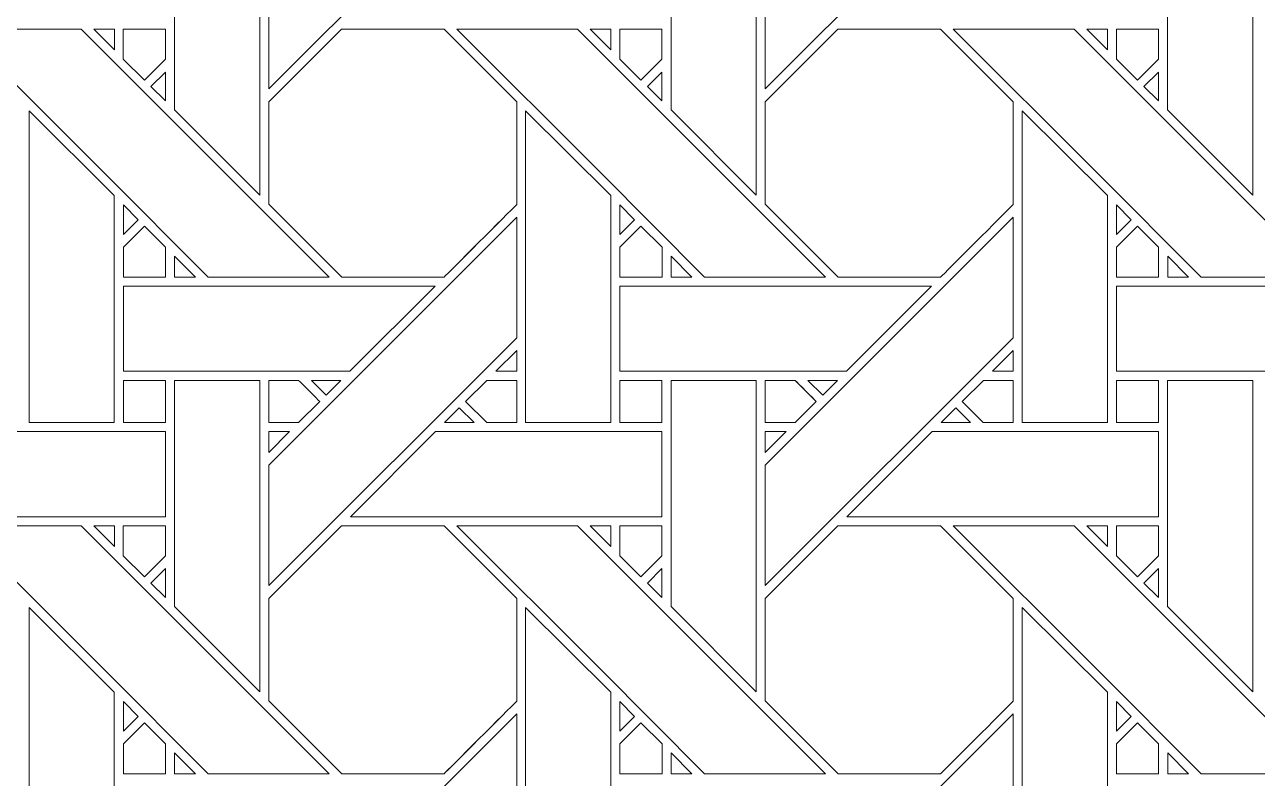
# Model space of a CAD drawing. Header units: inches. Extents: x 2.4 to 22.4, y -0.9 to 19.1.
# Drawn here: x 10.256 to 12.612, y 2.683 to 4.122 of the extents above; entities that cross this region are included whole.
import ezdxf

# ---------------------------------------------------------------- set-up
doc = ezdxf.new("R2010")
doc.units = ezdxf.units.IN
doc.header["$MEASUREMENT"] = 0
doc.layers.add('Design', color=7, linetype='Continuous', lineweight=0)

msp = doc.modelspace()

# ---------------------------------------------------------------- linework, layer by layer
at = {"layer": 'Design'}
for points, knots in [([(2.3829, 19.0948), (2.3829, 19.0948), (2.3829, -0.9052), (2.3829, -0.9052), (2.3829, -0.9052), (22.3829, -0.9052), (22.3829, -0.9052), (22.3829, -0.9052), (22.3829, 19.0948), (22.3829, 19.0948), (22.3829, 19.0948), (2.3829, 19.0948), (2.3829, 19.0948)], [0, 0, 0, 0, 1, 1, 1, 2, 2, 2, 3, 3, 3, 4, 4, 4, 4]), ([(3.3653, 18.1123), (3.3653, 18.1123), (3.3653, 0.0772), (3.3653, 0.0772), (3.3653, 0.0772), (21.4004, 0.0772), (21.4004, 0.0772), (21.4004, 0.0772), (21.4004, 18.1123), (21.4004, 18.1123), (21.4004, 18.1123), (3.3653, 18.1123), (3.3653, 18.1123)], [0, 0, 0, 0, 1, 1, 1, 2, 2, 2, 3, 3, 3, 4, 4, 4, 4]), ([(10.7229, 4.2294), (10.7229, 4.2294), (11.1966, 4.703), (11.1966, 4.703), (11.1966, 4.703), (11.1966, 4.473), (11.1966, 4.473), (11.1966, 4.473), (10.7229, 3.9994), (10.7229, 3.9994), (10.7229, 3.9994), (10.7229, 4.2294), (10.7229, 4.2294)], [0, 0, 0, 0, 1, 1, 1, 2, 2, 2, 3, 3, 3, 4, 4, 4, 4]), ([(11.6717, 4.2294), (11.6717, 4.2294), (12.1453, 4.7031), (12.1453, 4.7031), (12.1453, 4.7031), (12.1453, 4.473), (12.1453, 4.473), (12.1453, 4.473), (11.6717, 3.9994), (11.6717, 3.9994), (11.6717, 3.9994), (11.6717, 4.2294), (11.6717, 4.2294)], [0, 0, 0, 0, 1, 1, 1, 2, 2, 2, 3, 3, 3, 4, 4, 4, 4]), ([(10.7058, 4.3916), (10.7058, 4.3916), (10.7058, 3.7964), (10.7058, 3.7964), (10.7058, 3.7964), (10.5429, 3.9594), (10.5429, 3.9594), (10.5429, 3.9594), (10.5429, 4.3916), (10.5429, 4.3916), (10.5429, 4.3916), (10.7058, 4.3916), (10.7058, 4.3916)], [0, 0, 0, 0, 1, 1, 1, 2, 2, 2, 3, 3, 3, 4, 4, 4, 4]), ([(11.6545, 4.3916), (11.6545, 4.3916), (11.6545, 3.7964), (11.6545, 3.7964), (11.6545, 3.7964), (11.4916, 3.9594), (11.4916, 3.9594), (11.4916, 3.9594), (11.4916, 4.3916), (11.4916, 4.3916), (11.4916, 4.3916), (11.6545, 4.3916), (11.6545, 4.3916)], [0, 0, 0, 0, 1, 1, 1, 2, 2, 2, 3, 3, 3, 4, 4, 4, 4]), ([(12.6032, 4.3916), (12.6032, 4.3916), (12.6032, 3.7964), (12.6032, 3.7964), (12.6032, 3.7964), (12.4403, 3.9594), (12.4403, 3.9594), (12.4403, 3.9594), (12.4403, 4.3916), (12.4403, 4.3916), (12.4403, 4.3916), (12.6032, 4.3916), (12.6032, 4.3916)], [0, 0, 0, 0, 1, 1, 1, 2, 2, 2, 3, 3, 3, 4, 4, 4, 4]), ([(10.4077, 3.84), (10.4077, 3.84), (10.1334, 4.1137), (10.1334, 4.1137), (10.1334, 4.1137), (10.3643, 4.1137), (10.3643, 4.1137), (10.3643, 4.1137), (10.838, 3.64), (10.838, 3.64), (10.838, 3.64), (10.6069, 3.64), (10.6069, 3.64), (10.6069, 3.64), (10.4077, 3.84), (10.4077, 3.84)], [0, 0, 0, 0, 1, 1, 1, 2, 2, 2, 3, 3, 3, 4, 4, 4, 5, 5, 5, 5]), ([(10.4279, 4.1137), (10.4279, 4.1137), (10.4279, 4.0739), (10.4279, 4.0739), (10.4279, 4.0739), (10.3884, 4.1137), (10.3884, 4.1137), (10.3884, 4.1137), (10.4279, 4.1137), (10.4279, 4.1137)], [0, 0, 0, 0, 1, 1, 1, 2, 2, 2, 3, 3, 3, 3]), ([(10.5253, 4.1137), (10.5253, 4.1137), (10.5253, 4.0561), (10.5253, 4.0561), (10.5253, 4.0561), (10.4854, 4.0161), (10.4854, 4.0161), (10.4854, 4.0161), (10.445, 4.0564), (10.445, 4.0564), (10.445, 4.0564), (10.445, 4.1137), (10.445, 4.1137), (10.445, 4.1137), (10.5253, 4.1137), (10.5253, 4.1137)], [0, 0, 0, 0, 1, 1, 1, 2, 2, 2, 3, 3, 3, 4, 4, 4, 5, 5, 5, 5]), ([(10.4854, 4.0161), (10.4854, 4.0161), (10.445, 4.0564), (10.445, 4.0564), (10.445, 4.0564), (10.445, 4.1137), (10.445, 4.1137), (10.445, 4.1137), (10.5253, 4.1137), (10.5253, 4.1137), (10.5253, 4.1137), (10.5253, 4.0561), (10.5253, 4.0561), (10.5253, 4.0561), (10.4854, 4.0161), (10.4854, 4.0161)], [0, 0, 0, 0, 1, 1, 1, 2, 2, 2, 3, 3, 3, 4, 4, 4, 5, 5, 5, 5]), ([(10.8616, 4.1136), (10.8616, 4.1136), (11.0578, 4.1136), (11.0578, 4.1136), (11.0578, 4.1136), (11.1966, 3.9749), (11.1966, 3.9749), (11.1966, 3.9749), (11.1966, 3.7787), (11.1966, 3.7787), (11.1788, 3.7608), (11.0669, 3.649), (11.0579, 3.64), (11.0579, 3.64), (10.8622, 3.64), (10.8622, 3.64), (10.8622, 3.64), (10.7229, 3.7793), (10.7229, 3.7793), (10.7229, 3.7793), (10.7229, 3.9749), (10.7229, 3.9749), (10.7229, 3.9749), (10.8616, 4.1136), (10.8616, 4.1136)], [0, 0, 0, 0, 1, 1, 1, 2, 2, 2, 3, 3, 3, 4, 4, 4, 5, 5, 5, 6, 6, 6, 7, 7, 7, 8, 8, 8, 8]), ([(10.7229, 3.7793), (10.7229, 3.7793), (10.7229, 3.9749), (10.7229, 3.9749), (10.7229, 3.9749), (10.8616, 4.1136), (10.8616, 4.1136), (10.8616, 4.1136), (11.0578, 4.1136), (11.0578, 4.1136), (11.0578, 4.1136), (11.1966, 3.9749), (11.1966, 3.9749), (11.1966, 3.9749), (11.1966, 3.7787), (11.1966, 3.7787), (11.1787, 3.7607), (11.0668, 3.649), (11.0579, 3.64), (11.0579, 3.64), (10.8622, 3.64), (10.8622, 3.64), (10.8622, 3.64), (10.7229, 3.7793), (10.7229, 3.7793)], [0, 0, 0, 0, 1, 1, 1, 2, 2, 2, 3, 3, 3, 4, 4, 4, 5, 5, 5, 6, 6, 6, 7, 7, 7, 8, 8, 8, 8]), ([(11.3565, 3.84), (11.3565, 3.84), (11.0821, 4.1137), (11.0821, 4.1137), (11.0821, 4.1137), (11.313, 4.1137), (11.313, 4.1137), (11.313, 4.1137), (11.7867, 3.64), (11.7867, 3.64), (11.7867, 3.64), (11.5557, 3.64), (11.5557, 3.64), (11.5557, 3.64), (11.3565, 3.84), (11.3565, 3.84)], [0, 0, 0, 0, 1, 1, 1, 2, 2, 2, 3, 3, 3, 4, 4, 4, 5, 5, 5, 5]), ([(11.3766, 4.1137), (11.3766, 4.1137), (11.3766, 4.0739), (11.3766, 4.0739), (11.3766, 4.0739), (11.3372, 4.1137), (11.3372, 4.1137), (11.3372, 4.1137), (11.3766, 4.1137), (11.3766, 4.1137)], [0, 0, 0, 0, 1, 1, 1, 2, 2, 2, 3, 3, 3, 3]), ([(11.474, 4.1137), (11.474, 4.1137), (11.474, 4.0561), (11.474, 4.0561), (11.474, 4.0561), (11.4341, 4.0161), (11.4341, 4.0161), (11.4341, 4.0161), (11.3938, 4.0564), (11.3938, 4.0564), (11.3938, 4.0564), (11.3938, 4.1137), (11.3938, 4.1137), (11.3938, 4.1137), (11.474, 4.1137), (11.474, 4.1137)], [0, 0, 0, 0, 1, 1, 1, 2, 2, 2, 3, 3, 3, 4, 4, 4, 5, 5, 5, 5]), ([(11.4341, 4.0161), (11.4341, 4.0161), (11.3938, 4.0564), (11.3938, 4.0564), (11.3938, 4.0564), (11.3938, 4.1137), (11.3938, 4.1137), (11.3938, 4.1137), (11.474, 4.1137), (11.474, 4.1137), (11.474, 4.1137), (11.474, 4.0561), (11.474, 4.0561), (11.474, 4.0561), (11.4341, 4.0161), (11.4341, 4.0161)], [0, 0, 0, 0, 1, 1, 1, 2, 2, 2, 3, 3, 3, 4, 4, 4, 5, 5, 5, 5]), ([(11.8104, 4.1136), (11.8104, 4.1136), (12.0066, 4.1136), (12.0066, 4.1136), (12.0066, 4.1136), (12.1453, 3.9749), (12.1453, 3.9749), (12.1453, 3.9749), (12.1453, 3.7787), (12.1453, 3.7787), (12.1275, 3.7608), (12.0156, 3.649), (12.0066, 3.64), (12.0066, 3.64), (11.8109, 3.64), (11.8109, 3.64), (11.8109, 3.64), (11.6717, 3.7793), (11.6717, 3.7793), (11.6717, 3.7793), (11.6717, 3.9749), (11.6717, 3.9749), (11.6717, 3.9749), (11.8104, 4.1136), (11.8104, 4.1136)], [0, 0, 0, 0, 1, 1, 1, 2, 2, 2, 3, 3, 3, 4, 4, 4, 5, 5, 5, 6, 6, 6, 7, 7, 7, 8, 8, 8, 8]), ([(11.6717, 3.7793), (11.6717, 3.7793), (11.6717, 3.9749), (11.6717, 3.9749), (11.6717, 3.9749), (11.8104, 4.1136), (11.8104, 4.1136), (11.8104, 4.1136), (12.0066, 4.1136), (12.0066, 4.1136), (12.0066, 4.1136), (12.1453, 3.9749), (12.1453, 3.9749), (12.1453, 3.9749), (12.1453, 3.7787), (12.1453, 3.7787), (12.1275, 3.7608), (12.0156, 3.649), (12.0066, 3.64), (12.0066, 3.64), (11.8109, 3.64), (11.8109, 3.64), (11.8109, 3.64), (11.6717, 3.7793), (11.6717, 3.7793)], [0, 0, 0, 0, 1, 1, 1, 2, 2, 2, 3, 3, 3, 4, 4, 4, 5, 5, 5, 6, 6, 6, 7, 7, 7, 8, 8, 8, 8]), ([(12.3052, 3.84), (12.3052, 3.84), (12.0308, 4.1137), (12.0308, 4.1137), (12.0308, 4.1137), (12.2618, 4.1137), (12.2618, 4.1137), (12.2618, 4.1137), (12.7354, 3.64), (12.7354, 3.64), (12.7354, 3.64), (12.5044, 3.64), (12.5044, 3.64), (12.5044, 3.64), (12.3052, 3.84), (12.3052, 3.84)], [0, 0, 0, 0, 1, 1, 1, 2, 2, 2, 3, 3, 3, 4, 4, 4, 5, 5, 5, 5]), ([(12.3253, 4.1137), (12.3253, 4.1137), (12.3253, 4.0739), (12.3253, 4.0739), (12.3253, 4.0739), (12.2859, 4.1137), (12.2859, 4.1137), (12.2859, 4.1137), (12.3253, 4.1137), (12.3253, 4.1137)], [0, 0, 0, 0, 1, 1, 1, 2, 2, 2, 3, 3, 3, 3]), ([(12.4228, 4.1137), (12.4228, 4.1137), (12.4228, 4.0561), (12.4228, 4.0561), (12.4228, 4.0561), (12.3828, 4.0161), (12.3828, 4.0161), (12.3828, 4.0161), (12.3425, 4.0564), (12.3425, 4.0564), (12.3425, 4.0564), (12.3425, 4.1137), (12.3425, 4.1137), (12.3425, 4.1137), (12.4228, 4.1137), (12.4228, 4.1137)], [0, 0, 0, 0, 1, 1, 1, 2, 2, 2, 3, 3, 3, 4, 4, 4, 5, 5, 5, 5]), ([(12.3828, 4.0161), (12.3828, 4.0161), (12.3425, 4.0564), (12.3425, 4.0564), (12.3425, 4.0564), (12.3425, 4.1137), (12.3425, 4.1137), (12.3425, 4.1137), (12.4228, 4.1137), (12.4228, 4.1137), (12.4228, 4.1137), (12.4228, 4.0561), (12.4228, 4.0561), (12.4228, 4.0561), (12.3828, 4.0161), (12.3828, 4.0161)], [0, 0, 0, 0, 1, 1, 1, 2, 2, 2, 3, 3, 3, 4, 4, 4, 5, 5, 5, 5]), ([(10.5253, 4.0318), (10.5253, 4.0318), (10.5253, 3.9767), (10.5253, 3.9767), (10.5253, 3.9767), (10.4976, 4.0041), (10.4976, 4.0041), (10.4976, 4.0041), (10.5253, 4.0318), (10.5253, 4.0318)], [0, 0, 0, 0, 1, 1, 1, 2, 2, 2, 3, 3, 3, 3]), ([(11.4741, 4.0318), (11.4741, 4.0318), (11.4741, 3.9767), (11.4741, 3.9767), (11.4741, 3.9767), (11.4463, 4.0041), (11.4463, 4.0041), (11.4463, 4.0041), (11.4741, 4.0318), (11.4741, 4.0318)], [0, 0, 0, 0, 1, 1, 1, 2, 2, 2, 3, 3, 3, 3]), ([(12.4228, 4.0318), (12.4228, 4.0318), (12.4228, 3.9767), (12.4228, 3.9767), (12.4228, 3.9767), (12.395, 4.0041), (12.395, 4.0041), (12.395, 4.0041), (12.4228, 4.0318), (12.4228, 4.0318)], [0, 0, 0, 0, 1, 1, 1, 2, 2, 2, 3, 3, 3, 3]), ([(10.4278, 3.362), (10.4278, 3.362), (10.265, 3.362), (10.265, 3.362), (10.265, 3.362), (10.265, 3.9579), (10.265, 3.9579), (10.265, 3.9579), (10.4278, 3.7957), (10.4278, 3.7957), (10.4278, 3.7957), (10.4278, 3.362), (10.4278, 3.362)], [0, 0, 0, 0, 1, 1, 1, 2, 2, 2, 3, 3, 3, 4, 4, 4, 4]), ([(11.3765, 3.362), (11.3765, 3.362), (11.2137, 3.362), (11.2137, 3.362), (11.2137, 3.362), (11.2137, 3.9579), (11.2137, 3.9579), (11.2137, 3.9579), (11.3765, 3.7957), (11.3765, 3.7957), (11.3765, 3.7957), (11.3765, 3.362), (11.3765, 3.362)], [0, 0, 0, 0, 1, 1, 1, 2, 2, 2, 3, 3, 3, 4, 4, 4, 4]), ([(12.3252, 3.362), (12.3252, 3.362), (12.1625, 3.362), (12.1625, 3.362), (12.1625, 3.362), (12.1625, 3.9579), (12.1625, 3.9579), (12.1625, 3.9579), (12.3252, 3.7957), (12.3252, 3.7957), (12.3252, 3.7957), (12.3252, 3.362), (12.3252, 3.362)], [0, 0, 0, 0, 1, 1, 1, 2, 2, 2, 3, 3, 3, 4, 4, 4, 4]), ([(10.4451, 3.7215), (10.4451, 3.7215), (10.4451, 3.7782), (10.4451, 3.7782), (10.4451, 3.7782), (10.4733, 3.7497), (10.4733, 3.7497), (10.4733, 3.7497), (10.4451, 3.7215), (10.4451, 3.7215)], [0, 0, 0, 0, 1, 1, 1, 2, 2, 2, 3, 3, 3, 3]), ([(11.3938, 3.7215), (11.3938, 3.7215), (11.3938, 3.7782), (11.3938, 3.7782), (11.3938, 3.7782), (11.422, 3.7497), (11.422, 3.7497), (11.422, 3.7497), (11.3938, 3.7215), (11.3938, 3.7215)], [0, 0, 0, 0, 1, 1, 1, 2, 2, 2, 3, 3, 3, 3]), ([(12.3425, 3.7215), (12.3425, 3.7215), (12.3425, 3.7782), (12.3425, 3.7782), (12.3425, 3.7782), (12.3707, 3.7497), (12.3707, 3.7497), (12.3707, 3.7497), (12.3425, 3.7215), (12.3425, 3.7215)], [0, 0, 0, 0, 1, 1, 1, 2, 2, 2, 3, 3, 3, 3]), ([(10.7229, 3.2807), (10.7229, 3.2807), (11.1966, 3.7543), (11.1966, 3.7543), (11.1966, 3.7543), (11.1966, 3.5243), (11.1966, 3.5243), (11.1966, 3.5243), (10.7229, 3.0506), (10.7229, 3.0506), (10.7229, 3.0506), (10.7229, 3.2807), (10.7229, 3.2807)], [0, 0, 0, 0, 1, 1, 1, 2, 2, 2, 3, 3, 3, 4, 4, 4, 4]), ([(11.6717, 3.2807), (11.6717, 3.2807), (12.1453, 3.7543), (12.1453, 3.7543), (12.1453, 3.7543), (12.1453, 3.5243), (12.1453, 3.5243), (12.1453, 3.5243), (11.6717, 3.0506), (11.6717, 3.0506), (11.6717, 3.0506), (11.6717, 3.2807), (11.6717, 3.2807)], [0, 0, 0, 0, 1, 1, 1, 2, 2, 2, 3, 3, 3, 4, 4, 4, 4]), ([(10.4451, 3.6398), (10.4451, 3.6398), (10.4451, 3.6971), (10.4451, 3.6971), (10.4451, 3.6971), (10.4854, 3.7374), (10.4854, 3.7374), (10.4854, 3.7374), (10.5257, 3.6971), (10.5257, 3.6971), (10.5257, 3.6971), (10.5257, 3.6398), (10.5257, 3.6398), (10.5257, 3.6398), (10.4451, 3.6398), (10.4451, 3.6398)], [0, 0, 0, 0, 1, 1, 1, 2, 2, 2, 3, 3, 3, 4, 4, 4, 5, 5, 5, 5]), ([(10.4854, 3.7374), (10.4854, 3.7374), (10.5257, 3.6971), (10.5257, 3.6971), (10.5257, 3.6971), (10.5257, 3.6398), (10.5257, 3.6398), (10.5257, 3.6398), (10.4451, 3.6398), (10.4451, 3.6398), (10.4451, 3.6398), (10.4451, 3.6971), (10.4451, 3.6971), (10.4451, 3.6971), (10.4854, 3.7374), (10.4854, 3.7374)], [0, 0, 0, 0, 1, 1, 1, 2, 2, 2, 3, 3, 3, 4, 4, 4, 5, 5, 5, 5]), ([(11.3938, 3.6397), (11.3938, 3.6397), (11.3938, 3.6971), (11.3938, 3.6971), (11.3938, 3.6971), (11.4341, 3.7374), (11.4341, 3.7374), (11.4341, 3.7374), (11.4744, 3.6971), (11.4744, 3.6971), (11.4744, 3.6971), (11.4744, 3.6397), (11.4744, 3.6397), (11.4744, 3.6397), (11.3938, 3.6397), (11.3938, 3.6397)], [0, 0, 0, 0, 1, 1, 1, 2, 2, 2, 3, 3, 3, 4, 4, 4, 5, 5, 5, 5]), ([(11.4341, 3.7374), (11.4341, 3.7374), (11.4744, 3.6971), (11.4744, 3.6971), (11.4744, 3.6971), (11.4744, 3.6399), (11.4744, 3.6399), (11.4744, 3.6399), (11.3938, 3.6399), (11.3938, 3.6399), (11.3938, 3.6399), (11.3938, 3.6971), (11.3938, 3.6971), (11.3938, 3.6971), (11.4341, 3.7374), (11.4341, 3.7374)], [0, 0, 0, 0, 1, 1, 1, 2, 2, 2, 3, 3, 3, 4, 4, 4, 5, 5, 5, 5]), ([(12.3425, 3.6398), (12.3425, 3.6398), (12.3425, 3.6971), (12.3425, 3.6971), (12.3425, 3.6971), (12.3829, 3.7374), (12.3829, 3.7374), (12.3829, 3.7374), (12.4232, 3.6971), (12.4232, 3.6971), (12.4232, 3.6971), (12.4232, 3.6398), (12.4232, 3.6398), (12.4232, 3.6398), (12.3425, 3.6398), (12.3425, 3.6398)], [0, 0, 0, 0, 1, 1, 1, 2, 2, 2, 3, 3, 3, 4, 4, 4, 5, 5, 5, 5]), ([(12.3829, 3.7374), (12.3829, 3.7374), (12.4232, 3.6971), (12.4232, 3.6971), (12.4232, 3.6971), (12.4232, 3.6398), (12.4232, 3.6398), (12.4232, 3.6398), (12.3425, 3.6398), (12.3425, 3.6398), (12.3425, 3.6398), (12.3425, 3.6971), (12.3425, 3.6971), (12.3425, 3.6971), (12.3829, 3.7374), (12.3829, 3.7374)], [0, 0, 0, 0, 1, 1, 1, 2, 2, 2, 3, 3, 3, 4, 4, 4, 5, 5, 5, 5]), ([(10.5827, 3.64), (10.5827, 3.64), (10.543, 3.64), (10.543, 3.64), (10.543, 3.64), (10.543, 3.6798), (10.543, 3.6798), (10.543, 3.6798), (10.5827, 3.64), (10.5827, 3.64)], [0, 0, 0, 0, 1, 1, 1, 2, 2, 2, 3, 3, 3, 3]), ([(11.5314, 3.64), (11.5314, 3.64), (11.4917, 3.64), (11.4917, 3.64), (11.4917, 3.64), (11.4917, 3.6798), (11.4917, 3.6798), (11.4917, 3.6798), (11.5314, 3.64), (11.5314, 3.64)], [0, 0, 0, 0, 1, 1, 1, 2, 2, 2, 3, 3, 3, 3]), ([(12.4802, 3.64), (12.4802, 3.64), (12.4405, 3.64), (12.4405, 3.64), (12.4405, 3.64), (12.4405, 3.6798), (12.4405, 3.6798), (12.4405, 3.6798), (12.4802, 3.64), (12.4802, 3.64)], [0, 0, 0, 0, 1, 1, 1, 2, 2, 2, 3, 3, 3, 3]), ([(10.4451, 3.4601), (10.4451, 3.4601), (10.4451, 3.6228), (10.4451, 3.6228), (10.4451, 3.6228), (11.0408, 3.6228), (11.0408, 3.6228), (11.0408, 3.6228), (10.8781, 3.4601), (10.8781, 3.4601), (10.8781, 3.4601), (10.4451, 3.4601), (10.4451, 3.4601)], [0, 0, 0, 0, 1, 1, 1, 2, 2, 2, 3, 3, 3, 4, 4, 4, 4]), ([(11.3938, 3.4601), (11.3938, 3.4601), (11.3938, 3.6228), (11.3938, 3.6228), (11.3938, 3.6228), (11.9895, 3.6228), (11.9895, 3.6228), (11.9895, 3.6228), (11.8268, 3.4601), (11.8268, 3.4601), (11.8268, 3.4601), (11.3938, 3.4601), (11.3938, 3.4601)], [0, 0, 0, 0, 1, 1, 1, 2, 2, 2, 3, 3, 3, 4, 4, 4, 4]), ([(12.3425, 3.4601), (12.3425, 3.4601), (12.3425, 3.6228), (12.3425, 3.6228), (12.3425, 3.6228), (12.9383, 3.6228), (12.9383, 3.6228), (12.9383, 3.6228), (12.7755, 3.4601), (12.7755, 3.4601), (12.7755, 3.4601), (12.3425, 3.4601), (12.3425, 3.4601)], [0, 0, 0, 0, 1, 1, 1, 2, 2, 2, 3, 3, 3, 4, 4, 4, 4]), ([(11.1568, 3.4601), (11.1568, 3.4601), (11.1966, 3.4999), (11.1966, 3.4999), (11.1966, 3.4999), (11.1966, 3.4601), (11.1966, 3.4601), (11.1966, 3.4601), (11.1568, 3.4601), (11.1568, 3.4601)], [0, 0, 0, 0, 1, 1, 1, 2, 2, 2, 3, 3, 3, 3]), ([(12.1056, 3.4601), (12.1056, 3.4601), (12.1453, 3.4999), (12.1453, 3.4999), (12.1453, 3.4999), (12.1453, 3.4601), (12.1453, 3.4601), (12.1453, 3.4601), (12.1056, 3.4601), (12.1056, 3.4601)], [0, 0, 0, 0, 1, 1, 1, 2, 2, 2, 3, 3, 3, 3]), ([(10.4451, 3.4428), (10.4451, 3.4428), (10.5253, 3.4428), (10.5253, 3.4428), (10.5253, 3.4428), (10.5253, 3.362), (10.5253, 3.362), (10.5253, 3.362), (10.4451, 3.362), (10.4451, 3.362), (10.4451, 3.362), (10.4451, 3.4428), (10.4451, 3.4428)], [0, 0, 0, 0, 1, 1, 1, 2, 2, 2, 3, 3, 3, 4, 4, 4, 4]), ([(10.4451, 3.362), (10.4451, 3.362), (10.4451, 3.4428), (10.4451, 3.4428), (10.4451, 3.4428), (10.5253, 3.4428), (10.5253, 3.4428), (10.5253, 3.4428), (10.5253, 3.362), (10.5253, 3.362), (10.5253, 3.362), (10.4451, 3.362), (10.4451, 3.362)], [0, 0, 0, 0, 1, 1, 1, 2, 2, 2, 3, 3, 3, 4, 4, 4, 4]), ([(10.7058, 3.4428), (10.7058, 3.4428), (10.7058, 2.8477), (10.7058, 2.8477), (10.7058, 2.8477), (10.5429, 3.0106), (10.5429, 3.0106), (10.5429, 3.0106), (10.5429, 3.4428), (10.5429, 3.4428), (10.5429, 3.4428), (10.7058, 3.4428), (10.7058, 3.4428)], [0, 0, 0, 0, 1, 1, 1, 2, 2, 2, 3, 3, 3, 4, 4, 4, 4]), ([(10.78, 3.4428), (10.7851, 3.4377), (10.8159, 3.4069), (10.8203, 3.4024), (10.8203, 3.4024), (10.7799, 3.362), (10.7799, 3.362), (10.7799, 3.362), (10.7229, 3.362), (10.7229, 3.362), (10.7229, 3.362), (10.7229, 3.4428), (10.7229, 3.4428), (10.7229, 3.4428), (10.78, 3.4428), (10.78, 3.4428)], [0, 0, 0, 0, 1, 1, 1, 2, 2, 2, 3, 3, 3, 4, 4, 4, 5, 5, 5, 5]), ([(10.7229, 3.362), (10.7229, 3.362), (10.7229, 3.4428), (10.7229, 3.4428), (10.7229, 3.4428), (10.78, 3.4428), (10.78, 3.4428), (10.7852, 3.4376), (10.816, 3.4068), (10.8203, 3.4024), (10.8203, 3.4024), (10.7799, 3.362), (10.7799, 3.362), (10.7799, 3.362), (10.7229, 3.362), (10.7229, 3.362)], [0, 0, 0, 0, 1, 1, 1, 2, 2, 2, 3, 3, 3, 4, 4, 4, 5, 5, 5, 5]), ([(10.8044, 3.4428), (10.8044, 3.4428), (10.8608, 3.4428), (10.8608, 3.4428), (10.8608, 3.4428), (10.8325, 3.4146), (10.8325, 3.4146), (10.8325, 3.4146), (10.8044, 3.4428), (10.8044, 3.4428)], [0, 0, 0, 0, 1, 1, 1, 2, 2, 2, 3, 3, 3, 3]), ([(11.1395, 3.362), (11.1395, 3.362), (11.0991, 3.4024), (11.0991, 3.4024), (11.0991, 3.4024), (11.1396, 3.4428), (11.1396, 3.4428), (11.1396, 3.4428), (11.1966, 3.4428), (11.1966, 3.4428), (11.1966, 3.4428), (11.1966, 3.362), (11.1966, 3.362), (11.1966, 3.362), (11.1395, 3.362), (11.1395, 3.362)], [0, 0, 0, 0, 1, 1, 1, 2, 2, 2, 3, 3, 3, 4, 4, 4, 5, 5, 5, 5]), ([(11.0991, 3.4024), (11.0991, 3.4024), (11.1396, 3.4428), (11.1396, 3.4428), (11.1396, 3.4428), (11.1966, 3.4428), (11.1966, 3.4428), (11.1966, 3.4428), (11.1966, 3.362), (11.1966, 3.362), (11.1966, 3.362), (11.1395, 3.362), (11.1395, 3.362), (11.1395, 3.362), (11.0991, 3.4024), (11.0991, 3.4024)], [0, 0, 0, 0, 1, 1, 1, 2, 2, 2, 3, 3, 3, 4, 4, 4, 5, 5, 5, 5]), ([(11.3938, 3.4428), (11.3938, 3.4428), (11.474, 3.4428), (11.474, 3.4428), (11.474, 3.4428), (11.474, 3.362), (11.474, 3.362), (11.474, 3.362), (11.3938, 3.362), (11.3938, 3.362), (11.3938, 3.362), (11.3938, 3.4428), (11.3938, 3.4428)], [0, 0, 0, 0, 1, 1, 1, 2, 2, 2, 3, 3, 3, 4, 4, 4, 4]), ([(11.3938, 3.362), (11.3938, 3.362), (11.3938, 3.4428), (11.3938, 3.4428), (11.3938, 3.4428), (11.474, 3.4428), (11.474, 3.4428), (11.474, 3.4428), (11.474, 3.362), (11.474, 3.362), (11.474, 3.362), (11.3938, 3.362), (11.3938, 3.362)], [0, 0, 0, 0, 1, 1, 1, 2, 2, 2, 3, 3, 3, 4, 4, 4, 4]), ([(11.6545, 3.4428), (11.6545, 3.4428), (11.6545, 2.8477), (11.6545, 2.8477), (11.6545, 2.8477), (11.4916, 3.0106), (11.4916, 3.0106), (11.4916, 3.0106), (11.4916, 3.4428), (11.4916, 3.4428), (11.4916, 3.4428), (11.6545, 3.4428), (11.6545, 3.4428)], [0, 0, 0, 0, 1, 1, 1, 2, 2, 2, 3, 3, 3, 4, 4, 4, 4]), ([(11.7287, 3.4428), (11.7339, 3.4377), (11.7646, 3.4069), (11.7691, 3.4024), (11.7691, 3.4024), (11.7286, 3.362), (11.7286, 3.362), (11.7286, 3.362), (11.6717, 3.362), (11.6717, 3.362), (11.6717, 3.362), (11.6717, 3.4428), (11.6717, 3.4428), (11.6717, 3.4428), (11.7287, 3.4428), (11.7287, 3.4428)], [0, 0, 0, 0, 1, 1, 1, 2, 2, 2, 3, 3, 3, 4, 4, 4, 5, 5, 5, 5]), ([(11.6717, 3.362), (11.6717, 3.362), (11.6717, 3.4428), (11.6717, 3.4428), (11.6717, 3.4428), (11.7287, 3.4428), (11.7287, 3.4428), (11.7287, 3.4428), (11.7691, 3.4024), (11.7691, 3.4024), (11.7691, 3.4024), (11.7286, 3.362), (11.7286, 3.362), (11.7286, 3.362), (11.6717, 3.362), (11.6717, 3.362)], [0, 0, 0, 0, 1, 1, 1, 2, 2, 2, 3, 3, 3, 4, 4, 4, 5, 5, 5, 5]), ([(11.7531, 3.4428), (11.7531, 3.4428), (11.8095, 3.4428), (11.8095, 3.4428), (11.8095, 3.4428), (11.7813, 3.4147), (11.7813, 3.4147), (11.7813, 3.4147), (11.7531, 3.4428), (11.7531, 3.4428)], [0, 0, 0, 0, 1, 1, 1, 2, 2, 2, 3, 3, 3, 3]), ([(12.0882, 3.362), (12.0882, 3.362), (12.0479, 3.4024), (12.0479, 3.4024), (12.0479, 3.4024), (12.0883, 3.4428), (12.0883, 3.4428), (12.0883, 3.4428), (12.1453, 3.4428), (12.1453, 3.4428), (12.1453, 3.4428), (12.1453, 3.362), (12.1453, 3.362), (12.1453, 3.362), (12.0882, 3.362), (12.0882, 3.362)], [0, 0, 0, 0, 1, 1, 1, 2, 2, 2, 3, 3, 3, 4, 4, 4, 5, 5, 5, 5]), ([(12.0479, 3.4024), (12.0479, 3.4024), (12.0883, 3.4428), (12.0883, 3.4428), (12.0883, 3.4428), (12.1453, 3.4428), (12.1453, 3.4428), (12.1453, 3.4428), (12.1453, 3.362), (12.1453, 3.362), (12.1453, 3.362), (12.0882, 3.362), (12.0882, 3.362), (12.0882, 3.362), (12.0479, 3.4024), (12.0479, 3.4024)], [0, 0, 0, 0, 1, 1, 1, 2, 2, 2, 3, 3, 3, 4, 4, 4, 5, 5, 5, 5]), ([(12.3425, 3.4428), (12.3425, 3.4428), (12.4228, 3.4428), (12.4228, 3.4428), (12.4228, 3.4428), (12.4228, 3.362), (12.4228, 3.362), (12.4228, 3.362), (12.3425, 3.362), (12.3425, 3.362), (12.3425, 3.362), (12.3425, 3.4428), (12.3425, 3.4428)], [0, 0, 0, 0, 1, 1, 1, 2, 2, 2, 3, 3, 3, 4, 4, 4, 4]), ([(12.3425, 3.362), (12.3425, 3.362), (12.3425, 3.4428), (12.3425, 3.4428), (12.3425, 3.4428), (12.4228, 3.4428), (12.4228, 3.4428), (12.4228, 3.4428), (12.4228, 3.362), (12.4228, 3.362), (12.4228, 3.362), (12.3425, 3.362), (12.3425, 3.362)], [0, 0, 0, 0, 1, 1, 1, 2, 2, 2, 3, 3, 3, 4, 4, 4, 4]), ([(12.6032, 3.4428), (12.6032, 3.4428), (12.6032, 2.8477), (12.6032, 2.8477), (12.6032, 2.8477), (12.4403, 3.0106), (12.4403, 3.0106), (12.4403, 3.0106), (12.4403, 3.4428), (12.4403, 3.4428), (12.4403, 3.4428), (12.6032, 3.4428), (12.6032, 3.4428)], [0, 0, 0, 0, 1, 1, 1, 2, 2, 2, 3, 3, 3, 4, 4, 4, 4]), ([(11.1153, 3.362), (11.1153, 3.362), (11.0588, 3.362), (11.0588, 3.362), (11.0588, 3.362), (11.087, 3.3903), (11.087, 3.3903), (11.087, 3.3903), (11.1153, 3.362), (11.1153, 3.362)], [0, 0, 0, 0, 1, 1, 1, 2, 2, 2, 3, 3, 3, 3]), ([(12.064, 3.362), (12.064, 3.362), (12.0075, 3.362), (12.0075, 3.362), (12.0075, 3.362), (12.0358, 3.3903), (12.0358, 3.3903), (12.0358, 3.3903), (12.064, 3.362), (12.064, 3.362)], [0, 0, 0, 0, 1, 1, 1, 2, 2, 2, 3, 3, 3, 3]), ([(9.9301, 3.1821), (9.9301, 3.1821), (10.0929, 3.3449), (10.0929, 3.3449), (10.0929, 3.3449), (10.5253, 3.3449), (10.5253, 3.3449), (10.5253, 3.3449), (10.5253, 3.1821), (10.5253, 3.1821), (10.5253, 3.1821), (9.9301, 3.1821), (9.9301, 3.1821)], [0, 0, 0, 0, 1, 1, 1, 2, 2, 2, 3, 3, 3, 4, 4, 4, 4]), ([(10.7628, 3.3449), (10.7628, 3.3449), (10.7229, 3.3051), (10.7229, 3.3051), (10.7229, 3.3051), (10.7229, 3.3449), (10.7229, 3.3449), (10.7229, 3.3449), (10.7628, 3.3449), (10.7628, 3.3449)], [0, 0, 0, 0, 1, 1, 1, 2, 2, 2, 3, 3, 3, 3]), ([(10.8788, 3.1821), (10.8788, 3.1821), (11.0416, 3.3449), (11.0416, 3.3449), (11.0416, 3.3449), (11.4741, 3.3449), (11.4741, 3.3449), (11.4741, 3.3449), (11.4741, 3.1821), (11.4741, 3.1821), (11.4741, 3.1821), (10.8788, 3.1821), (10.8788, 3.1821)], [0, 0, 0, 0, 1, 1, 1, 2, 2, 2, 3, 3, 3, 4, 4, 4, 4]), ([(11.7115, 3.3449), (11.7115, 3.3449), (11.6717, 3.3051), (11.6717, 3.3051), (11.6717, 3.3051), (11.6717, 3.3449), (11.6717, 3.3449), (11.6717, 3.3449), (11.7115, 3.3449), (11.7115, 3.3449)], [0, 0, 0, 0, 1, 1, 1, 2, 2, 2, 3, 3, 3, 3]), ([(11.8275, 3.1821), (11.8275, 3.1821), (11.9904, 3.3449), (11.9904, 3.3449), (11.9904, 3.3449), (12.4228, 3.3449), (12.4228, 3.3449), (12.4228, 3.3449), (12.4228, 3.1821), (12.4228, 3.1821), (12.4228, 3.1821), (11.8275, 3.1821), (11.8275, 3.1821)], [0, 0, 0, 0, 1, 1, 1, 2, 2, 2, 3, 3, 3, 4, 4, 4, 4]), ([(10.4077, 2.8912), (10.4077, 2.8912), (10.1334, 3.165), (10.1334, 3.165), (10.1334, 3.165), (10.3643, 3.165), (10.3643, 3.165), (10.3643, 3.165), (10.838, 2.6913), (10.838, 2.6913), (10.838, 2.6913), (10.6069, 2.6913), (10.6069, 2.6913), (10.6069, 2.6913), (10.4077, 2.8912), (10.4077, 2.8912)], [0, 0, 0, 0, 1, 1, 1, 2, 2, 2, 3, 3, 3, 4, 4, 4, 5, 5, 5, 5]), ([(10.4279, 3.165), (10.4279, 3.165), (10.4279, 3.1251), (10.4279, 3.1251), (10.4279, 3.1251), (10.3884, 3.165), (10.3884, 3.165), (10.3884, 3.165), (10.4279, 3.165), (10.4279, 3.165)], [0, 0, 0, 0, 1, 1, 1, 2, 2, 2, 3, 3, 3, 3]), ([(10.5253, 3.1649), (10.5253, 3.1649), (10.5253, 3.1073), (10.5253, 3.1073), (10.5253, 3.1073), (10.4854, 3.0674), (10.4854, 3.0674), (10.4854, 3.0674), (10.445, 3.1077), (10.445, 3.1077), (10.445, 3.1077), (10.445, 3.1649), (10.445, 3.1649), (10.445, 3.1649), (10.5253, 3.1649), (10.5253, 3.1649)], [0, 0, 0, 0, 1, 1, 1, 2, 2, 2, 3, 3, 3, 4, 4, 4, 5, 5, 5, 5]), ([(10.4854, 3.0674), (10.4854, 3.0674), (10.445, 3.1077), (10.445, 3.1077), (10.445, 3.1077), (10.445, 3.1649), (10.445, 3.1649), (10.445, 3.1649), (10.5253, 3.1649), (10.5253, 3.1649), (10.5253, 3.1649), (10.5253, 3.1073), (10.5253, 3.1073), (10.5253, 3.1073), (10.4854, 3.0674), (10.4854, 3.0674)], [0, 0, 0, 0, 1, 1, 1, 2, 2, 2, 3, 3, 3, 4, 4, 4, 5, 5, 5, 5]), ([(10.8616, 3.1649), (10.8616, 3.1649), (11.0578, 3.1649), (11.0578, 3.1649), (11.0578, 3.1649), (11.1966, 3.0262), (11.1966, 3.0262), (11.1966, 3.0262), (11.1966, 2.83), (11.1966, 2.83), (11.1788, 2.812), (11.0669, 2.7003), (11.0579, 2.6913), (11.0579, 2.6913), (10.8622, 2.6913), (10.8622, 2.6913), (10.8622, 2.6913), (10.7229, 2.8305), (10.7229, 2.8305), (10.7229, 2.8305), (10.7229, 3.0262), (10.7229, 3.0262), (10.7229, 3.0262), (10.8616, 3.1649), (10.8616, 3.1649)], [0, 0, 0, 0, 1, 1, 1, 2, 2, 2, 3, 3, 3, 4, 4, 4, 5, 5, 5, 6, 6, 6, 7, 7, 7, 8, 8, 8, 8]), ([(10.7229, 2.8305), (10.7229, 2.8305), (10.7229, 3.0262), (10.7229, 3.0262), (10.7229, 3.0262), (10.8616, 3.1649), (10.8616, 3.1649), (10.8616, 3.1649), (11.0578, 3.1649), (11.0578, 3.1649), (11.0578, 3.1649), (11.1966, 3.0262), (11.1966, 3.0262), (11.1966, 3.0262), (11.1966, 2.83), (11.1966, 2.83), (11.1786, 2.8118), (11.0667, 2.7001), (11.0579, 2.6913), (11.0579, 2.6913), (10.8622, 2.6913), (10.8622, 2.6913), (10.8622, 2.6913), (10.7229, 2.8305), (10.7229, 2.8305)], [0, 0, 0, 0, 1, 1, 1, 2, 2, 2, 3, 3, 3, 4, 4, 4, 5, 5, 5, 6, 6, 6, 7, 7, 7, 8, 8, 8, 8]), ([(11.3565, 2.8912), (11.3565, 2.8912), (11.0821, 3.165), (11.0821, 3.165), (11.0821, 3.165), (11.313, 3.165), (11.313, 3.165), (11.313, 3.165), (11.7867, 2.6913), (11.7867, 2.6913), (11.7867, 2.6913), (11.5557, 2.6913), (11.5557, 2.6913), (11.5557, 2.6913), (11.3565, 2.8912), (11.3565, 2.8912)], [0, 0, 0, 0, 1, 1, 1, 2, 2, 2, 3, 3, 3, 4, 4, 4, 5, 5, 5, 5]), ([(11.3766, 3.165), (11.3766, 3.165), (11.3766, 3.1251), (11.3766, 3.1251), (11.3766, 3.1251), (11.3372, 3.165), (11.3372, 3.165), (11.3372, 3.165), (11.3766, 3.165), (11.3766, 3.165)], [0, 0, 0, 0, 1, 1, 1, 2, 2, 2, 3, 3, 3, 3]), ([(11.474, 3.1649), (11.474, 3.1649), (11.474, 3.1073), (11.474, 3.1073), (11.474, 3.1073), (11.4341, 3.0674), (11.4341, 3.0674), (11.4341, 3.0674), (11.3938, 3.1077), (11.3938, 3.1077), (11.3938, 3.1077), (11.3938, 3.1649), (11.3938, 3.1649), (11.3938, 3.1649), (11.474, 3.1649), (11.474, 3.1649)], [0, 0, 0, 0, 1, 1, 1, 2, 2, 2, 3, 3, 3, 4, 4, 4, 5, 5, 5, 5]), ([(11.4341, 3.0674), (11.4341, 3.0674), (11.3938, 3.1077), (11.3938, 3.1077), (11.3938, 3.1077), (11.3938, 3.1649), (11.3938, 3.1649), (11.3938, 3.1649), (11.474, 3.1649), (11.474, 3.1649), (11.474, 3.1649), (11.474, 3.1073), (11.474, 3.1073), (11.474, 3.1073), (11.4341, 3.0674), (11.4341, 3.0674)], [0, 0, 0, 0, 1, 1, 1, 2, 2, 2, 3, 3, 3, 4, 4, 4, 5, 5, 5, 5]), ([(11.8104, 3.1649), (11.8104, 3.1649), (12.0066, 3.1649), (12.0066, 3.1649), (12.0066, 3.1649), (12.1453, 3.0262), (12.1453, 3.0262), (12.1453, 3.0262), (12.1453, 2.83), (12.1453, 2.83), (12.1275, 2.812), (12.0156, 2.7003), (12.0066, 2.6913), (12.0066, 2.6913), (11.8109, 2.6913), (11.8109, 2.6913), (11.8109, 2.6913), (11.6717, 2.8305), (11.6717, 2.8305), (11.6717, 2.8305), (11.6717, 3.0262), (11.6717, 3.0262), (11.6717, 3.0262), (11.8104, 3.1649), (11.8104, 3.1649)], [0, 0, 0, 0, 1, 1, 1, 2, 2, 2, 3, 3, 3, 4, 4, 4, 5, 5, 5, 6, 6, 6, 7, 7, 7, 8, 8, 8, 8]), ([(11.6717, 2.8305), (11.6717, 2.8305), (11.6717, 3.0262), (11.6717, 3.0262), (11.6717, 3.0262), (11.8104, 3.1649), (11.8104, 3.1649), (11.8104, 3.1649), (12.0066, 3.1649), (12.0066, 3.1649), (12.0066, 3.1649), (12.1453, 3.0262), (12.1453, 3.0262), (12.1453, 3.0262), (12.1453, 2.83), (12.1453, 2.83), (12.1275, 2.812), (12.0156, 2.7003), (12.0066, 2.6913), (12.0066, 2.6913), (11.8109, 2.6913), (11.8109, 2.6913), (11.8109, 2.6913), (11.6717, 2.8305), (11.6717, 2.8305)], [0, 0, 0, 0, 1, 1, 1, 2, 2, 2, 3, 3, 3, 4, 4, 4, 5, 5, 5, 6, 6, 6, 7, 7, 7, 8, 8, 8, 8]), ([(12.3052, 2.8912), (12.3052, 2.8912), (12.0308, 3.165), (12.0308, 3.165), (12.0308, 3.165), (12.2618, 3.165), (12.2618, 3.165), (12.2618, 3.165), (12.7354, 2.6913), (12.7354, 2.6913), (12.7354, 2.6913), (12.5044, 2.6913), (12.5044, 2.6913), (12.5044, 2.6913), (12.3052, 2.8912), (12.3052, 2.8912)], [0, 0, 0, 0, 1, 1, 1, 2, 2, 2, 3, 3, 3, 4, 4, 4, 5, 5, 5, 5]), ([(12.3253, 3.165), (12.3253, 3.165), (12.3253, 3.1251), (12.3253, 3.1251), (12.3253, 3.1251), (12.2859, 3.165), (12.2859, 3.165), (12.2859, 3.165), (12.3253, 3.165), (12.3253, 3.165)], [0, 0, 0, 0, 1, 1, 1, 2, 2, 2, 3, 3, 3, 3]), ([(12.4228, 3.1649), (12.4228, 3.1649), (12.4228, 3.1073), (12.4228, 3.1073), (12.4228, 3.1073), (12.3828, 3.0674), (12.3828, 3.0674), (12.3828, 3.0674), (12.3425, 3.1077), (12.3425, 3.1077), (12.3425, 3.1077), (12.3425, 3.1649), (12.3425, 3.1649), (12.3425, 3.1649), (12.4228, 3.1649), (12.4228, 3.1649)], [0, 0, 0, 0, 1, 1, 1, 2, 2, 2, 3, 3, 3, 4, 4, 4, 5, 5, 5, 5]), ([(12.3828, 3.0674), (12.3828, 3.0674), (12.3425, 3.1077), (12.3425, 3.1077), (12.3425, 3.1077), (12.3425, 3.1649), (12.3425, 3.1649), (12.3425, 3.1649), (12.4228, 3.1649), (12.4228, 3.1649), (12.4228, 3.1649), (12.4228, 3.1073), (12.4228, 3.1073), (12.4228, 3.1073), (12.3828, 3.0674), (12.3828, 3.0674)], [0, 0, 0, 0, 1, 1, 1, 2, 2, 2, 3, 3, 3, 4, 4, 4, 5, 5, 5, 5]), ([(10.5253, 3.0831), (10.5253, 3.0831), (10.5253, 3.028), (10.5253, 3.028), (10.5253, 3.028), (10.4976, 3.0553), (10.4976, 3.0553), (10.4976, 3.0553), (10.5253, 3.0831), (10.5253, 3.0831)], [0, 0, 0, 0, 1, 1, 1, 2, 2, 2, 3, 3, 3, 3]), ([(11.4741, 3.0831), (11.4741, 3.0831), (11.4741, 3.028), (11.4741, 3.028), (11.4741, 3.028), (11.4463, 3.0553), (11.4463, 3.0553), (11.4463, 3.0553), (11.4741, 3.0831), (11.4741, 3.0831)], [0, 0, 0, 0, 1, 1, 1, 2, 2, 2, 3, 3, 3, 3]), ([(12.4228, 3.0831), (12.4228, 3.0831), (12.4228, 3.028), (12.4228, 3.028), (12.4228, 3.028), (12.395, 3.0553), (12.395, 3.0553), (12.395, 3.0553), (12.4228, 3.0831), (12.4228, 3.0831)], [0, 0, 0, 0, 1, 1, 1, 2, 2, 2, 3, 3, 3, 3]), ([(10.4278, 2.4133), (10.4278, 2.4133), (10.265, 2.4133), (10.265, 2.4133), (10.265, 2.4133), (10.265, 3.0091), (10.265, 3.0091), (10.265, 3.0091), (10.4278, 2.847), (10.4278, 2.847), (10.4278, 2.847), (10.4278, 2.4133), (10.4278, 2.4133)], [0, 0, 0, 0, 1, 1, 1, 2, 2, 2, 3, 3, 3, 4, 4, 4, 4]), ([(11.3765, 2.4133), (11.3765, 2.4133), (11.2137, 2.4133), (11.2137, 2.4133), (11.2137, 2.4133), (11.2137, 3.0091), (11.2137, 3.0091), (11.2137, 3.0091), (11.3765, 2.847), (11.3765, 2.847), (11.3765, 2.847), (11.3765, 2.4133), (11.3765, 2.4133)], [0, 0, 0, 0, 1, 1, 1, 2, 2, 2, 3, 3, 3, 4, 4, 4, 4]), ([(12.3252, 2.4133), (12.3252, 2.4133), (12.1625, 2.4133), (12.1625, 2.4133), (12.1625, 2.4133), (12.1625, 3.0091), (12.1625, 3.0091), (12.1625, 3.0091), (12.3252, 2.847), (12.3252, 2.847), (12.3252, 2.847), (12.3252, 2.4133), (12.3252, 2.4133)], [0, 0, 0, 0, 1, 1, 1, 2, 2, 2, 3, 3, 3, 4, 4, 4, 4]), ([(10.4451, 2.7728), (10.4451, 2.7728), (10.4451, 2.8295), (10.4451, 2.8295), (10.4451, 2.8295), (10.4733, 2.8009), (10.4733, 2.8009), (10.4733, 2.8009), (10.4451, 2.7728), (10.4451, 2.7728)], [0, 0, 0, 0, 1, 1, 1, 2, 2, 2, 3, 3, 3, 3]), ([(11.3938, 2.7728), (11.3938, 2.7728), (11.3938, 2.8295), (11.3938, 2.8295), (11.3938, 2.8295), (11.422, 2.8009), (11.422, 2.8009), (11.422, 2.8009), (11.3938, 2.7728), (11.3938, 2.7728)], [0, 0, 0, 0, 1, 1, 1, 2, 2, 2, 3, 3, 3, 3]), ([(12.3425, 2.7728), (12.3425, 2.7728), (12.3425, 2.8295), (12.3425, 2.8295), (12.3425, 2.8295), (12.3707, 2.8009), (12.3707, 2.8009), (12.3707, 2.8009), (12.3425, 2.7728), (12.3425, 2.7728)], [0, 0, 0, 0, 1, 1, 1, 2, 2, 2, 3, 3, 3, 3]), ([(10.7229, 2.332), (10.7229, 2.332), (11.1966, 2.8056), (11.1966, 2.8056), (11.1966, 2.8056), (11.1966, 2.5756), (11.1966, 2.5756), (11.1966, 2.5756), (10.7229, 2.1019), (10.7229, 2.1019), (10.7229, 2.1019), (10.7229, 2.332), (10.7229, 2.332)], [0, 0, 0, 0, 1, 1, 1, 2, 2, 2, 3, 3, 3, 4, 4, 4, 4]), ([(11.6717, 2.332), (11.6717, 2.332), (12.1453, 2.8056), (12.1453, 2.8056), (12.1453, 2.8056), (12.1453, 2.5756), (12.1453, 2.5756), (12.1453, 2.5756), (11.6717, 2.1019), (11.6717, 2.1019), (11.6717, 2.1019), (11.6717, 2.332), (11.6717, 2.332)], [0, 0, 0, 0, 1, 1, 1, 2, 2, 2, 3, 3, 3, 4, 4, 4, 4]), ([(10.4451, 2.691), (10.4451, 2.691), (10.4451, 2.7483), (10.4451, 2.7483), (10.4451, 2.7483), (10.4854, 2.7887), (10.4854, 2.7887), (10.4854, 2.7887), (10.5257, 2.7483), (10.5257, 2.7483), (10.5257, 2.7483), (10.5257, 2.691), (10.5257, 2.691), (10.5257, 2.691), (10.4451, 2.691), (10.4451, 2.691)], [0, 0, 0, 0, 1, 1, 1, 2, 2, 2, 3, 3, 3, 4, 4, 4, 5, 5, 5, 5]), ([(10.4554, 2.7587), (10.4554, 2.7587), (10.4854, 2.7887), (10.4854, 2.7887), (10.4854, 2.7887), (10.5257, 2.7483), (10.5257, 2.7483), (10.5257, 2.7483), (10.5257, 2.691), (10.5257, 2.691), (10.5257, 2.691), (10.4451, 2.691), (10.4451, 2.691), (10.4451, 2.691), (10.4451, 2.7483), (10.4451, 2.7483), (10.4451, 2.7483), (10.4554, 2.7587), (10.4554, 2.7587)], [0, 0, 0, 0, 1, 1, 1, 2, 2, 2, 3, 3, 3, 4, 4, 4, 5, 5, 5, 6, 6, 6, 6]), ([(11.3938, 2.691), (11.3938, 2.691), (11.3938, 2.7483), (11.3938, 2.7483), (11.3938, 2.7483), (11.4341, 2.7887), (11.4341, 2.7887), (11.4341, 2.7887), (11.4744, 2.7483), (11.4744, 2.7483), (11.4744, 2.7483), (11.4744, 2.691), (11.4744, 2.691), (11.4744, 2.691), (11.3938, 2.691), (11.3938, 2.691)], [0, 0, 0, 0, 1, 1, 1, 2, 2, 2, 3, 3, 3, 4, 4, 4, 5, 5, 5, 5]), ([(11.4341, 2.7887), (11.4341, 2.7887), (11.4744, 2.7483), (11.4744, 2.7483), (11.4744, 2.7483), (11.4744, 2.6912), (11.4744, 2.6912), (11.4744, 2.6912), (11.3938, 2.6912), (11.3938, 2.6912), (11.3938, 2.6912), (11.3938, 2.7483), (11.3938, 2.7483), (11.3938, 2.7483), (11.4341, 2.7887), (11.4341, 2.7887)], [0, 0, 0, 0, 1, 1, 1, 2, 2, 2, 3, 3, 3, 4, 4, 4, 5, 5, 5, 5]), ([(12.3425, 2.691), (12.3425, 2.691), (12.3425, 2.7483), (12.3425, 2.7483), (12.3425, 2.7483), (12.3829, 2.7887), (12.3829, 2.7887), (12.3829, 2.7887), (12.4232, 2.7483), (12.4232, 2.7483), (12.4232, 2.7483), (12.4232, 2.691), (12.4232, 2.691), (12.4232, 2.691), (12.3425, 2.691), (12.3425, 2.691)], [0, 0, 0, 0, 1, 1, 1, 2, 2, 2, 3, 3, 3, 4, 4, 4, 5, 5, 5, 5]), ([(12.3829, 2.7887), (12.3829, 2.7887), (12.4232, 2.7483), (12.4232, 2.7483), (12.4232, 2.7483), (12.4232, 2.691), (12.4232, 2.691), (12.4232, 2.691), (12.3425, 2.691), (12.3425, 2.691), (12.3425, 2.691), (12.3425, 2.7483), (12.3425, 2.7483), (12.3425, 2.7483), (12.3829, 2.7887), (12.3829, 2.7887)], [0, 0, 0, 0, 1, 1, 1, 2, 2, 2, 3, 3, 3, 4, 4, 4, 5, 5, 5, 5]), ([(10.5827, 2.6913), (10.5827, 2.6913), (10.543, 2.6913), (10.543, 2.6913), (10.543, 2.6913), (10.543, 2.7311), (10.543, 2.7311), (10.543, 2.7311), (10.5827, 2.6913), (10.5827, 2.6913)], [0, 0, 0, 0, 1, 1, 1, 2, 2, 2, 3, 3, 3, 3]), ([(11.5314, 2.6913), (11.5314, 2.6913), (11.4917, 2.6913), (11.4917, 2.6913), (11.4917, 2.6913), (11.4917, 2.7311), (11.4917, 2.7311), (11.4917, 2.7311), (11.5314, 2.6913), (11.5314, 2.6913)], [0, 0, 0, 0, 1, 1, 1, 2, 2, 2, 3, 3, 3, 3]), ([(12.4802, 2.6913), (12.4802, 2.6913), (12.4405, 2.6913), (12.4405, 2.6913), (12.4405, 2.6913), (12.4405, 2.7311), (12.4405, 2.7311), (12.4405, 2.7311), (12.4802, 2.6913), (12.4802, 2.6913)], [0, 0, 0, 0, 1, 1, 1, 2, 2, 2, 3, 3, 3, 3])]:
    msp.add_open_spline(points, degree=3, knots=knots, dxfattribs=at)

doc.saveas('drawing.dxf')
